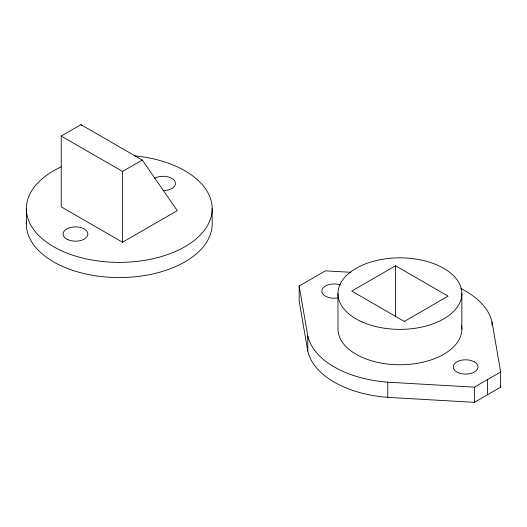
<?xml version="1.0" encoding="UTF-8"?>
<svg xmlns="http://www.w3.org/2000/svg" width="527" height="527" viewBox="0 0 527 527"><rect width="100%" height="100%" fill="white"/><g stroke="black" fill="none" stroke-linecap="round" stroke-linejoin="round"><path stroke-width="0.79" d="M61.231 136.038L80.941 124.662L142.257 160.063L177.296 210.642L122.547 242.249L61.231 206.847L61.231 136.038L122.547 171.44L142.257 160.063M460.822 288.5A92.91 53.642 0 0 1 492.027 322.004L500.65 371.996L500.65 387.167L474.372 402.338L387.786 397.365A92.91 53.642 0 0 1 307.794 351.18L299.171 301.187L299.171 286.016L325.449 270.845L350.771 272.301M404.288 321.417L448.088 296.128L395.533 265.786L351.733 291.075L404.762 321.694M299.171 286.016L307.794 336.009A92.91 53.642 0 0 0 387.786 382.187L474.372 387.167L500.65 371.996M80.941 124.662L81.876 126.012M500.373 385.553L500.65 387.167M492.027 322.004L492.027 325.199M487.508 379.578L487.508 394.756M474.372 387.167L474.372 402.338M461.85 293.605L461.85 329.006M395.533 265.786L395.533 316.365M387.786 382.187L387.786 397.365M337.972 293.605L337.972 329.006A61.942 35.764 0 0 0 403.287 364.717A61.942 35.764 0 0 0 461.487 325.113M307.794 336.009L307.794 351.18M212.177 208.745L212.177 223.916A92.91 53.642 0 0 1 117.238 277.545A92.91 53.642 0 0 1 26.436 221.577M122.547 171.44L122.547 242.249M26.35 208.745L26.35 223.916M134.596 155.834A92.91 53.642 0 0 1 204.502 230.088A92.91 53.642 0 0 1 62.832 251.359A92.91 53.642 0 0 1 61.231 166.848M154.306 178.396A12.391 7.154 0 0 1 174.509 180.715A12.391 7.154 0 0 1 163.06 190.609M337.418 297.986A12.391 7.154 0 0 1 326.668 296.747L325.449 296.134A12.391 7.154 0 0 1 324.382 286.721A12.391 7.154 0 0 1 340.402 284.883M474.372 361.878L473.154 361.265A12.391 7.154 0 0 0 456.85 361.878A12.391 7.154 0 0 0 455.783 371.291L456.85 371.996A12.391 7.154 0 0 0 474.372 371.996A12.391 7.154 0 0 0 474.372 361.878M67.924 239.706A12.391 7.154 0 0 0 87.745 234.963A12.391 7.154 0 0 0 70.723 227.42A12.391 7.154 0 0 0 67.924 239.706M362.201 321.977A61.942 35.764 0 0 0 461.323 298.269A61.942 35.764 0 0 0 376.206 260.562A61.942 35.764 0 0 0 362.201 321.977"/></g></svg>
